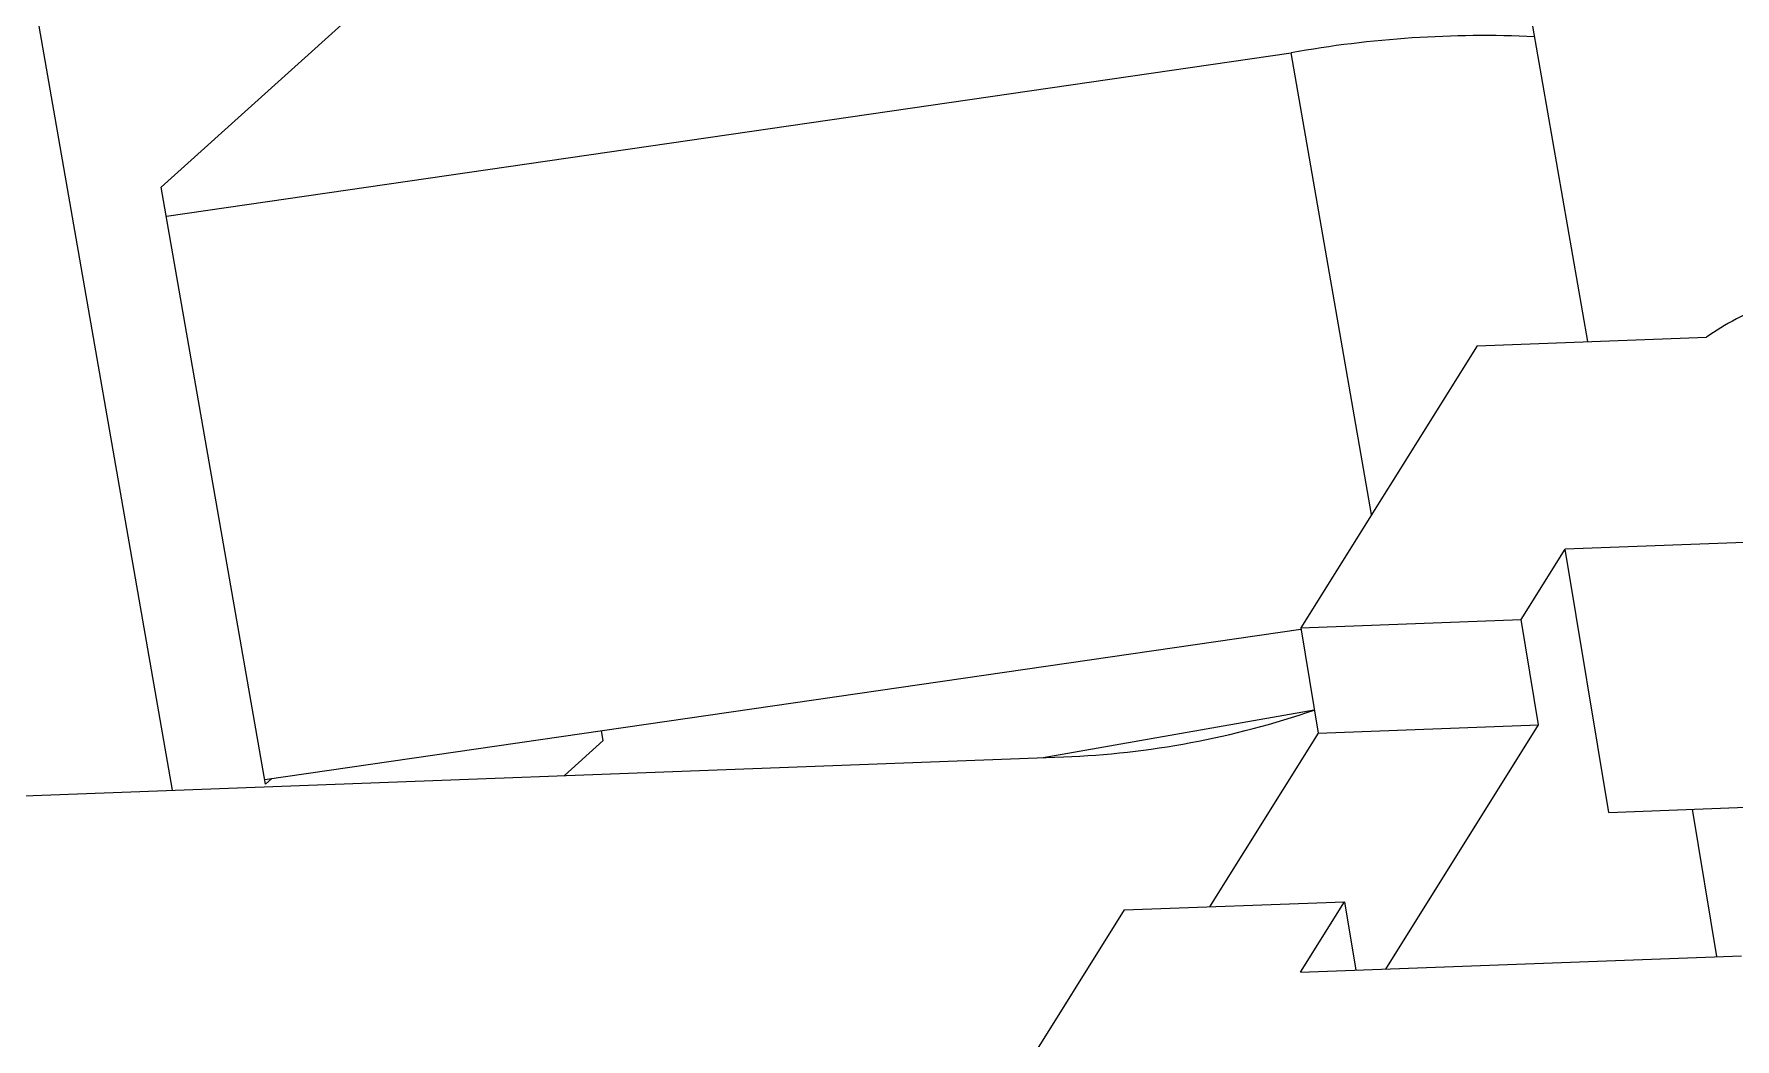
# Model space of a CAD drawing. Header units: millimetres. Extents: x -294 to 2792, y 5 to 1659.
# Drawn here: x 702.462 to 705.409, y 557.822 to 559.564 of the extents above; entities that cross this region are included whole.
import ezdxf

# ---------------------------------------------------------------- set-up
doc = ezdxf.new("R2010")
doc.units = ezdxf.units.MM
doc.layers.get('0').update_dxf_attribs({"lineweight": 18})

msp = doc.modelspace()

# ---------------------------------------------------------------- linework, layer by layer
at = {"color": 7, "linetype": 'Continuous', "lineweight": 25}
for p, q in [((705.0065, 559.8741), (705.1537, 559.0307)), ((702.7017, 558.2533), (702.4495, 559.6987)), ((702.6822, 559.2985), (703.0588, 559.638)), ((702.691, 559.248), (704.64, 559.5311)), ((704.7796, 558.7311), (704.64, 559.5311)), ((702.8628, 558.2636), (702.6822, 559.2985)), ((704.9625, 559.0236), (705.3598, 559.0385)), ((704.9625, 559.0236), (704.6567, 558.5347)), ((705.5872, 558.6889), (705.1152, 558.6713)), ((705.0387, 558.5491), (705.1152, 558.6713)), ((705.1908, 558.215), (705.1152, 558.6713)), ((704.6567, 558.5347), (705.0387, 558.5491)), ((704.6567, 558.5347), (704.6869, 558.3522)), ((705.069, 558.3665), (705.0387, 558.5491)), ((702.8614, 558.2717), (704.657, 558.5326)), ((704.2103, 558.3098), (704.6802, 558.3927)), ((704.6869, 558.3522), (705.069, 558.3665)), ((704.8043, 557.9435), (705.069, 558.3665)), ((703.3808, 558.2788), (703.4482, 558.3395)), ((703.4482, 558.3395), (703.4453, 558.3565)), ((704.6869, 558.3522), (704.4987, 558.0514)), ((701.9095, 558.2236), (704.2461, 558.3112)), ((702.8738, 558.2735), (702.8628, 558.2636)), ((705.1908, 558.215), (705.5851, 558.2298)), ((705.335, 558.2204), (705.3773, 557.965)), ((704.3508, 558.0459), (704.045, 557.5571)), ((704.3508, 558.0459), (704.7328, 558.0602)), ((704.6564, 557.938), (704.7328, 558.0602)), ((704.7328, 558.0602), (704.7525, 557.9416)), ((704.6564, 557.938), (705.4204, 557.9666))]:
    msp.add_line(p, q, dxfattribs=at)
for centre, radius, start, end in [((704.9742, 557.6786), 1.8824, 87.3412, 100.2283), ((704.1877, 559.8263), 1.5162, 272.2056, 288.9569)]:
    msp.add_arc(centre, radius, start, end, dxfattribs=at)
msp.add_open_spline([(705.6236, 559.1389), (705.6031, 559.1352), (705.5659, 559.1284), (705.493, 559.1054), (705.4181, 559.0769), (705.3762, 559.0493), (705.3598, 559.0385)], degree=3, knots=[0, 0, 0, 0, 0.0546624, 0.0995472, 0.2123952, 0.2850933, 0.2850933, 0.2850933, 0.2850933], dxfattribs=at)

doc.saveas('drawing.dxf')
